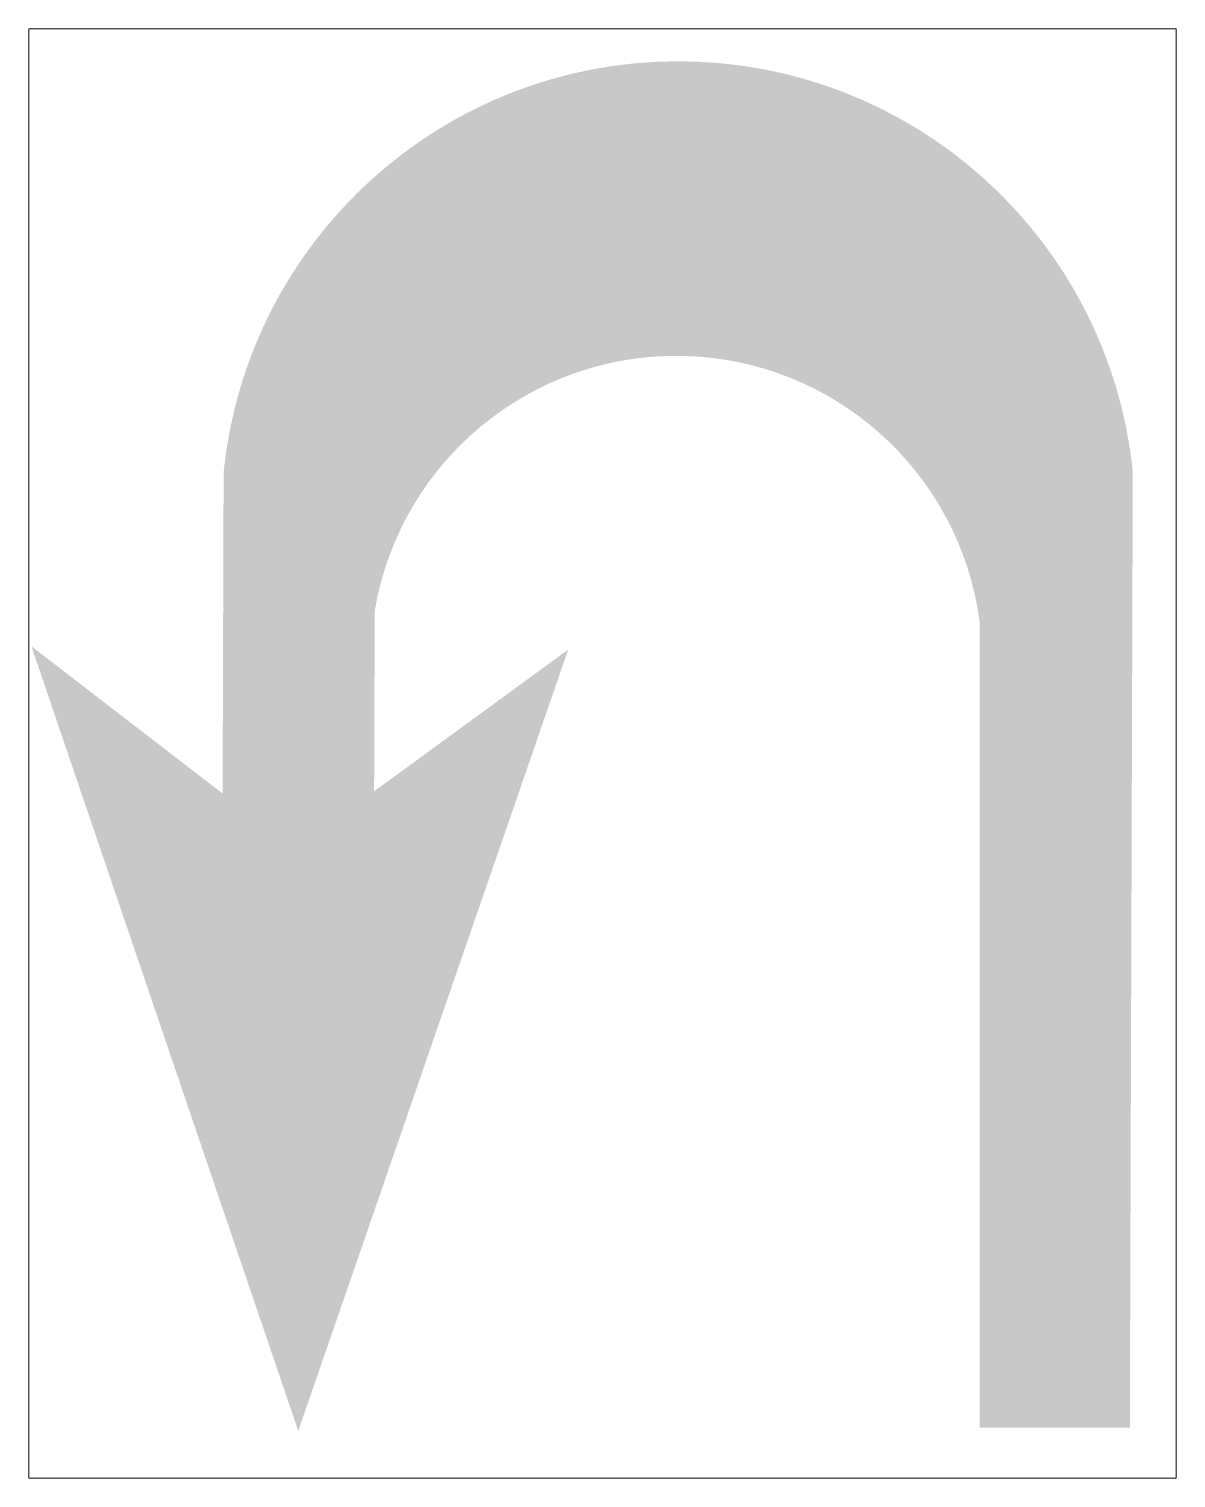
# Model space of a CAD drawing. Extents: x -0.158 to 0.158, y -0.2 to 0.2.
import ezdxf

# ---------------------------------------------------------------- set-up
doc = ezdxf.new("R2010")
doc.units = 0
doc.header["$LTSCALE"] = 0.01
doc.header["$MEASUREMENT"] = 0
doc.layers.get('0').update_dxf_attribs({"lineweight": 20})
doc.layers.get('Defpoints').update_dxf_attribs({"color": 111, "lineweight": 20})

msp = doc.modelspace()

# ---------------------------------------------------------------- hatches: boundary and pattern name
at = {"linetype": 'Continuous', "lineweight": -2}
h = msp.add_hatch(color=0, dxfattribs=at)
h.dxf.hatch_style = 1
edge = h.paths.add_edge_path()
edge.add_line((0.1455747582435407, -0.186105263157895), (0.1463903083126681, 0.07795978928121183))
edge.add_arc((0.0209141593803821, 0.06493535686987251), 0.1261503063433237, 5.926083009278834, 174.2311377422179)
edge.add_line((-0.1045972564119353, 0.07761543164581486), (-0.10486960347815, -0.01105330471481469))
edge.add_line((-0.10486960347815, -0.01105330471481381), (-0.1576528181250154, 0.02960611376094491))
edge.add_line((-0.1576528181250154, 0.02960611376094491), (-0.08398720639598167, -0.1870048363946069))
edge.add_line((-0.08398720639597457, -0.1870048363946069), (-0.009472571591949475, 0.02868505967784607))
edge.add_line((-0.00947257159195658, 0.02868505967784607), (-0.06304449597656259, -0.010439624767411))
edge.add_line((-0.06304449597656259, -0.010439624767411), (-0.06287904578569226, 0.03940238848310873))
edge.add_arc((0.02038602338411266, 0.02532777437773515), 0.08444623441023458, 7.3007386458094174, 170.4057654537359, ccw=False)
edge.add_line((0.104147635655643, 0.03605898193988999), (0.104147635655643, -0.186105263157895))
edge.add_line((0.104147635655643, -0.186105263157895), (0.1455747582435407, -0.186105263157895))

# ---------------------------------------------------------------- linework, layer by layer
at = {"layer": 'Defpoints'}
msp.add_lwpolyline([(-0.1583233339609959, -0.2000000000000001), (0.1583233339609959, -0.2000000000000001), (0.1583233339609959, 0.2), (-0.1583233339609959, 0.2)], close=True, dxfattribs=at)

doc.saveas('drawing.dxf')
